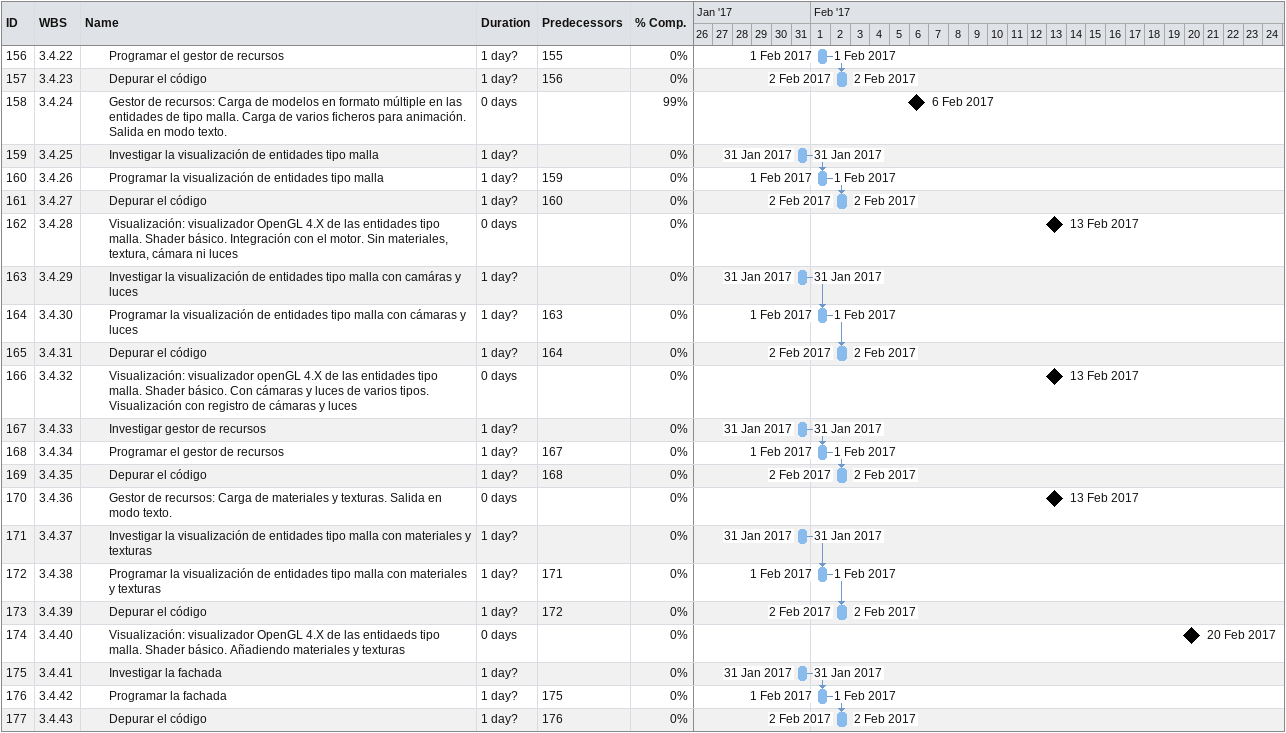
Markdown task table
| ID | WBS | Task | Duration | Start | Finish | Predecessors | % complete |
|---|---|---|---|---|---|---|---|
| 156 | 3.4.22 | Programar el gestor de recursos | 1d? | 2017-02-01 | 2017-02-01 | 155 | 0 |
| 157 | 3.4.23 | Depurar el código | 1d? | 2017-02-02 | 2017-02-02 | 156 | 0 |
| 158 | 3.4.24 | Gestor de recursos: Carga de modelos en formato múltiple en las entidades de tipo malla. Carga de varios ficheros para animación. Salida en modo texto. | 0d | 2017-02-06 | 2017-02-06 |  | 99 |
| 159 | 3.4.25 | Investigar la visualización de entidades tipo malla | 1d? | 2017-01-31 | 2017-01-31 |  | 0 |
| 160 | 3.4.26 | Programar la visualización de entidades tipo malla | 1d? | 2017-02-01 | 2017-02-01 | 159 | 0 |
| 161 | 3.4.27 | Depurar el código | 1d? | 2017-02-02 | 2017-02-02 | 160 | 0 |
| 162 | 3.4.28 | Visualización: visualizador OpenGL 4.X de las entidades tipo malla. Shader básico. Integración con el motor. Sin materiales, textura, cámara ni luces | 0d | 2017-02-13 | 2017-02-13 |  | 0 |
| 163 | 3.4.29 | Investigar la visualización de entidades tipo malla con camáras y luces | 1d? | 2017-01-31 | 2017-01-31 |  | 0 |
| 164 | 3.4.30 | Programar la visualización de entidades tipo malla con cámaras y luces | 1d? | 2017-02-01 | 2017-02-01 | 163 | 0 |
| 165 | 3.4.31 | Depurar el código | 1d? | 2017-02-02 | 2017-02-02 | 164 | 0 |
| 166 | 3.4.32 | Visualización: visualizador openGL 4.X de las entidades tipo malla. Shader básico. Con cámaras y luces de varios tipos. Visualización con registro de cámaras y luces | 0d | 2017-02-13 | 2017-02-13 |  | 0 |
| 167 | 3.4.33 | Investigar gestor de recursos | 1d? | 2017-01-31 | 2017-01-31 |  | 0 |
| 168 | 3.4.34 | Programar el gestor de recursos | 1d? | 2017-02-01 | 2017-02-01 | 167 | 0 |
| 169 | 3.4.35 | Depurar el código | 1d? | 2017-02-02 | 2017-02-02 | 168 | 0 |
| 170 | 3.4.36 | Gestor de recursos: Carga de materiales y texturas. Salida en modo texto. | 0d | 2017-02-13 | 2017-02-13 |  | 0 |
| 171 | 3.4.37 | Investigar la visualización de entidades tipo malla con materiales y texturas | 1d? | 2017-01-31 | 2017-01-31 |  | 0 |
| 172 | 3.4.38 | Programar la visualización de entidades tipo malla con materiales y texturas | 1d? | 2017-02-01 | 2017-02-01 | 171 | 0 |
| 173 | 3.4.39 | Depurar el código | 1d? | 2017-02-02 | 2017-02-02 | 172 | 0 |
| 174 | 3.4.40 | Visualización: visualizador OpenGL 4.X de las entidaeds tipo malla. Shader básico. Añadiendo materiales y texturas | 0d | 2017-02-20 | 2017-02-20 |  | 0 |
| 175 | 3.4.41 | Investigar la fachada | 1d? | 2017-01-31 | 2017-01-31 |  | 0 |
| 176 | 3.4.42 | Programar la fachada | 1d? | 2017-02-01 | 2017-02-01 | 175 | 0 |
| 177 | 3.4.43 | Depurar el código | 1d? | 2017-02-02 | 2017-02-02 | 176 | 0 |
